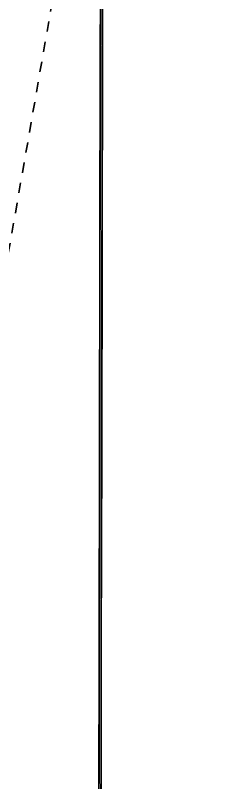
# Model space of a CAD drawing. Header units: metres. Extents: x -1161 to -1080, y 3 to 563.
# Drawn here: x -1120.54 to -1118.49, y 531.66 to 539.16 of the extents above; entities that cross this region are included whole.
import ezdxf

# ---------------------------------------------------------------- set-up
doc = ezdxf.new("R2010")
doc.units = ezdxf.units.M
doc.linetypes.add('ControlLine', pattern=[0.02, 0.0125, -0.0025, 0.0025, -0.0025])
doc.layers.add('A-DETL', color=7, linetype='Continuous', lineweight=13)
doc.layers.add('A-GENM', color=7, linetype='Continuous', lineweight=35)

# ---------------------------------------------------------------- blocks, each defined once
blk = doc.blocks.new('T2DPAA-T2D-PWA-RW-M2D-000002_ControlLinesMinor_rvt-1-DRG-2873171 - BARRIER LAYOUT')
at = {"layer": 'A-DETL', "color": 150, "linetype": 'ControlLine', "lineweight": 35, "true_color": 0x0080ff}
blk.add_line((-1121.0189, 534.4725), (-1118.4875, 549.0021), dxfattribs=at)
blk = doc.blocks.new('T2DPAA-T2D-C3S-RS-M3D-100334_rvt-1-DRG-2873171 - BARRIER LAYOUT')
at = {"layer": 'A-GENM', "color": 253, "lineweight": 25, "true_color": 0xa3a3a3}
for p, q in [((-1119.7095, 538.8153), (-1119.706, 540.7611)), ((-1119.686, 540.7611), (-1119.6895, 538.8153)), ((-1119.7129, 536.8695), (-1119.7095, 538.8153)), ((-1119.6895, 538.8153), (-1119.6929, 536.8695)), ((-1119.7164, 534.9237), (-1119.7129, 536.8695)), ((-1119.6929, 536.8695), (-1119.6964, 534.9236)), ((-1119.7198, 532.9778), (-1119.7164, 534.9237)), ((-1119.6964, 534.9236), (-1119.6998, 532.9778)), ((-1119.7233, 531.032), (-1119.7198, 532.9778)), ((-1119.6998, 532.9778), (-1119.7033, 531.032))]:
    blk.add_line(p, q, dxfattribs=at)
at = {"layer": 'A-GENM', "color": 9, "lineweight": 25, "true_color": 0xbebebe}
blk.add_line((-1119.711, 537.9654), (-1119.7142, 536.1612), dxfattribs=at)
at = {"layer": 'A-GENM', "color": 9, "lineweight": 25, "true_color": 0xbebebe, "flags": 128}
for points in [[(-1119.7014, 543.3779), (-1119.7046, 541.5738), (-1119.7078, 539.7696), (-1119.711, 537.9654)], [(-1119.7102, 527.1403), (-1119.707, 528.9445), (-1119.7038, 530.7487), (-1119.7006, 532.5529), (-1119.6974, 534.357), (-1119.6942, 536.1612), (-1119.691, 537.9654), (-1119.6878, 539.7696), (-1119.6846, 541.5738), (-1119.6843, 541.7336)], [(-1119.7142, 536.1612), (-1119.7174, 534.3571), (-1119.7206, 532.5529), (-1119.7238, 530.7487)]]:
    blk.add_lwpolyline(points, dxfattribs=at)

msp = doc.modelspace()

# ---------------------------------------------------------------- block references
at = {"lineweight": 5}
for name in ['T2DPAA-T2D-C3S-RS-M3D-100334_rvt-1-DRG-2873171 - BARRIER LAYOUT', 'T2DPAA-T2D-PWA-RW-M2D-000002_ControlLinesMinor_rvt-1-DRG-2873171 - BARRIER LAYOUT']:
    msp.add_blockref(name, (0, 0), dxfattribs=at)

doc.saveas('drawing.dxf')
